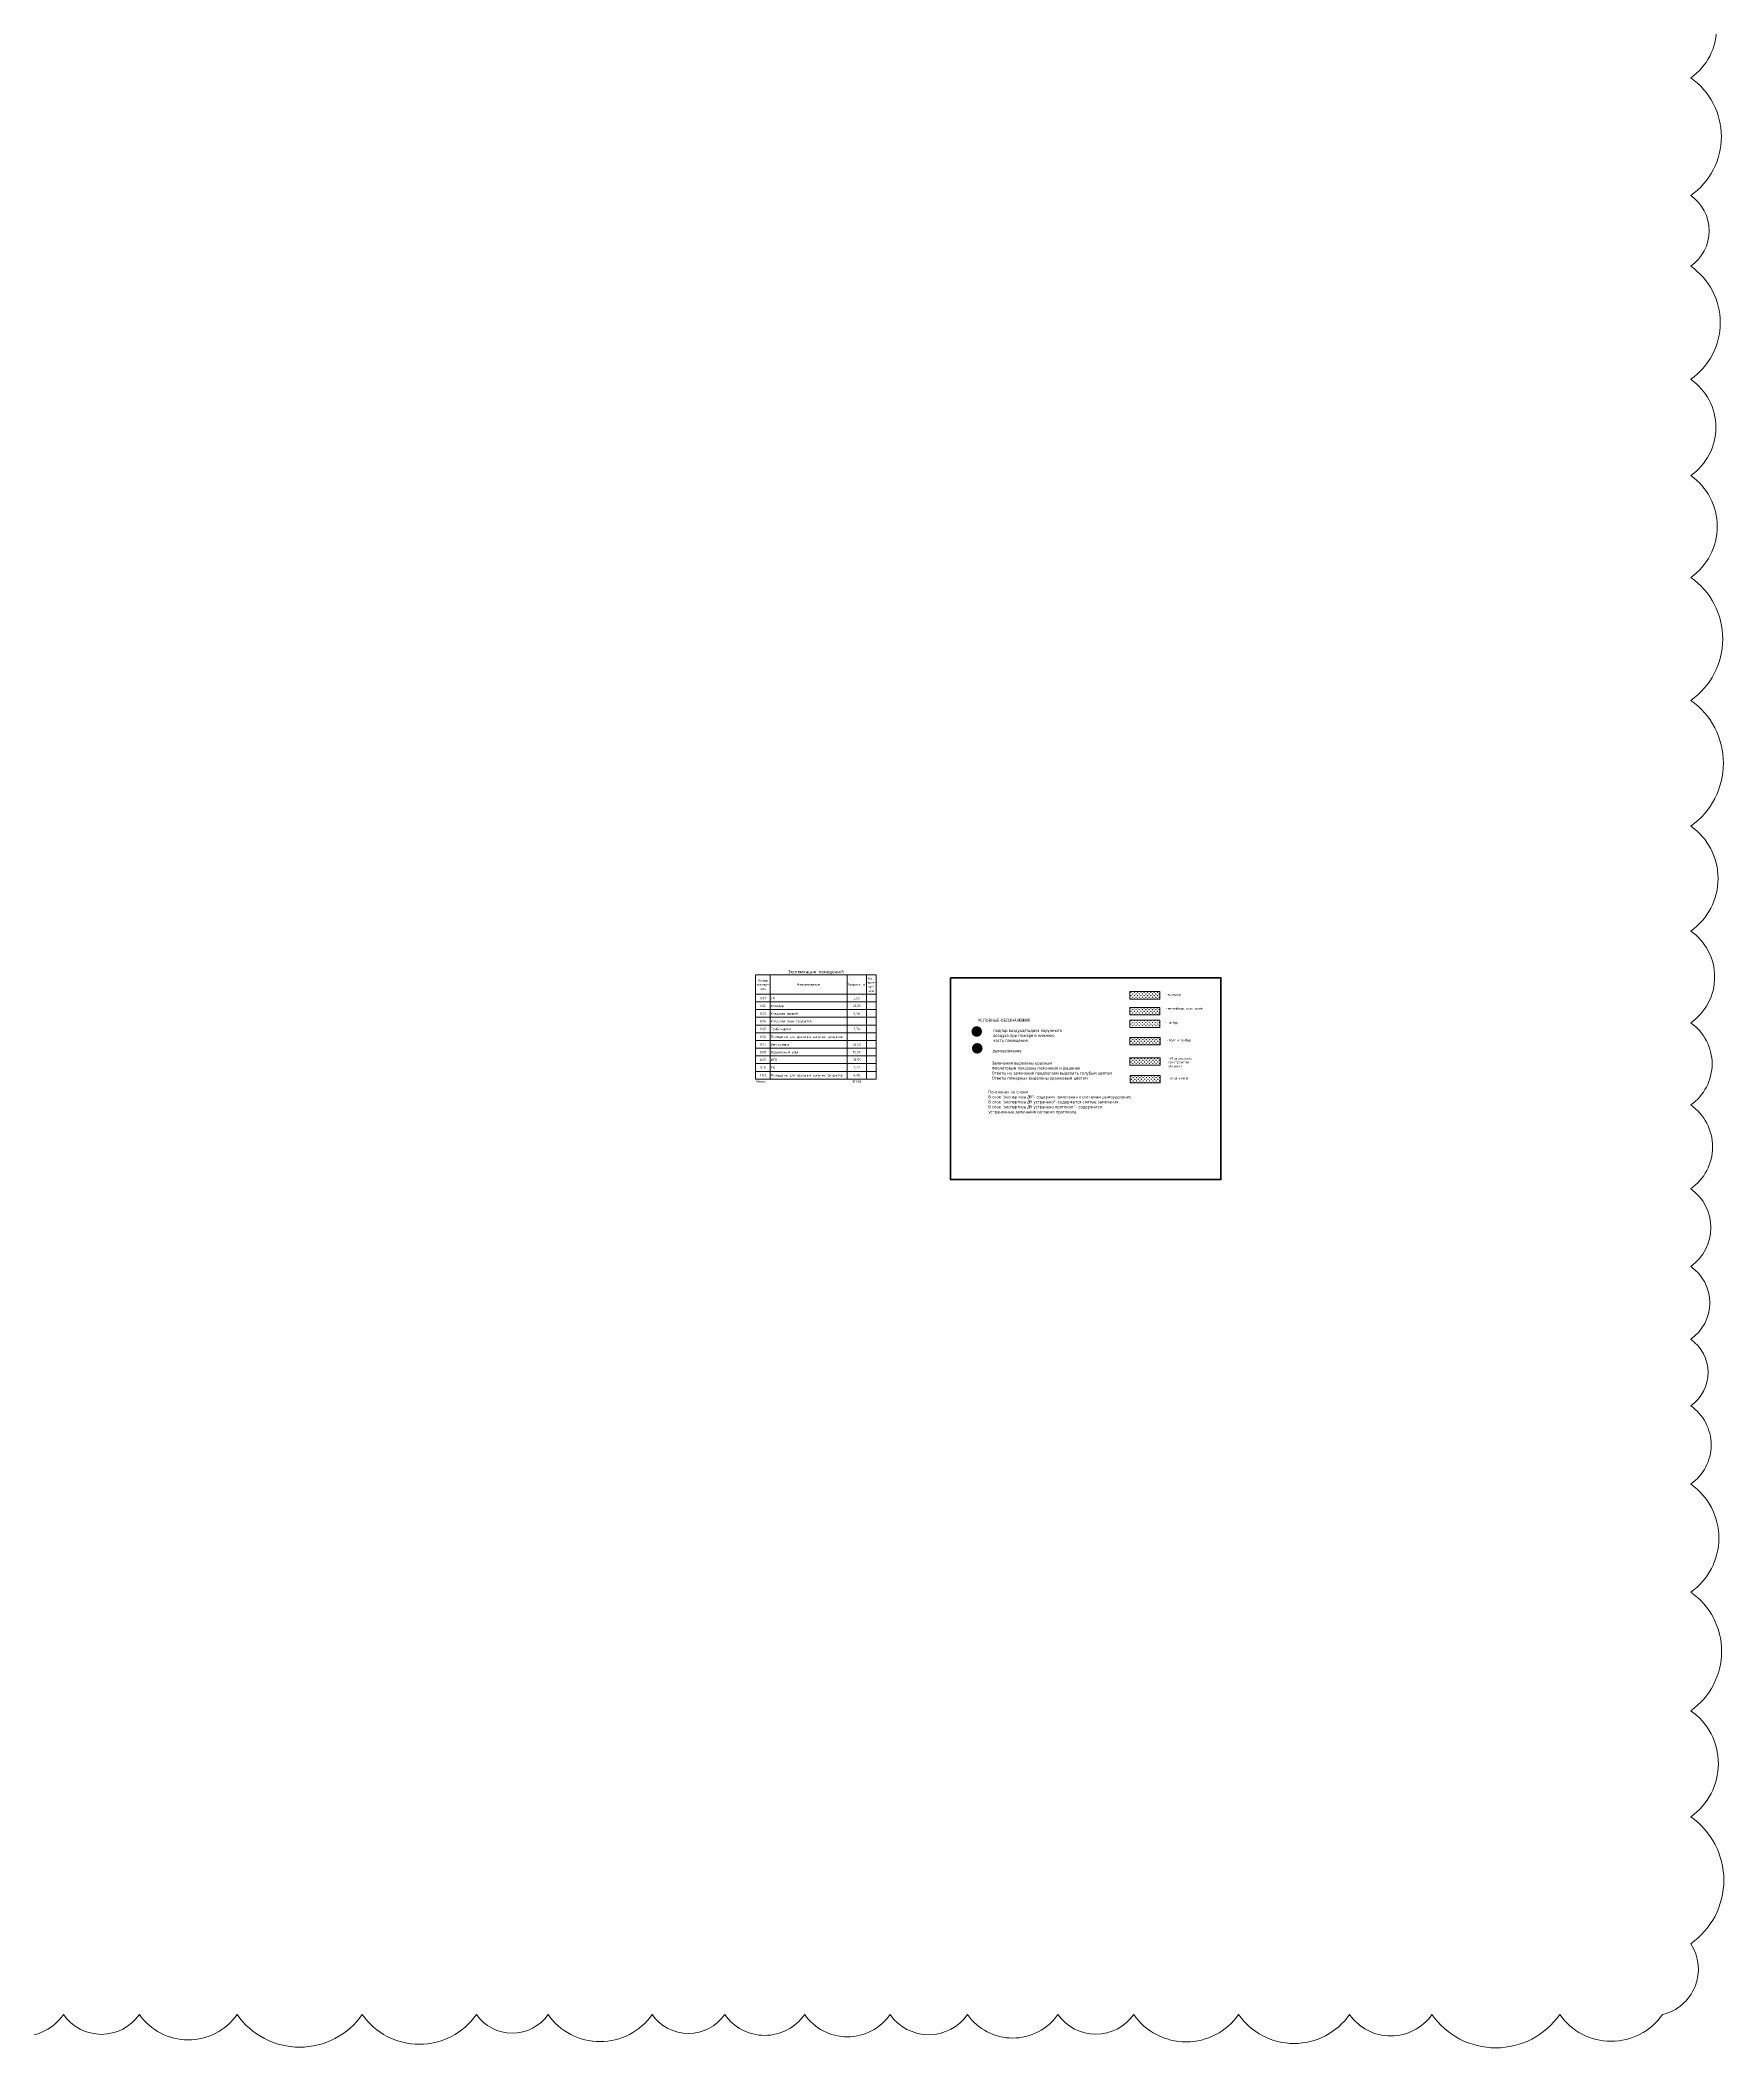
# Model space of a CAD drawing. Header units: millimetres. Extents: x -584918 to 2941280, y 3000189 to 4229862.
# Drawn here: x -392635 to -217855, y 3405070 to 3613516 of the extents above; entities that cross this region are included whole.
import ezdxf

# ---------------------------------------------------------------- set-up
doc = ezdxf.new("R2010")
doc.units = ezdxf.units.MM
for name, color, linetype, lineweight in [('Графика', 7, 'Continuous', 0), ('Линии', 7, 'Continuous', 0), ('экспертиза ДУ', 1, 'Continuous', 0), ('экспертиза условные обозначения', 1, 'Continuous', 0)]:
    doc.layers.add(name, color=color, linetype=linetype, lineweight=lineweight)
doc.styles.add('GOST Common_10', font='', dxfattribs={"width": 0.9, "height": 3.5})
doc.styles.add('GOST Common_7', font='', dxfattribs={"width": 0.9, "height": 2.5})
doc.styles.get("Standard").update_dxf_attribs({"font": 'arial.ttf'})
doc.styles.add('ЭКСПЕРТИЗА', font='tahoma.ttf')
doc.styles.get('GOST Common_10').set_extended_font_data('GOST Common')
doc.styles.get('GOST Common_7').set_extended_font_data('GOST Common')

msp = doc.modelspace()

# ---------------------------------------------------------------- hatches: boundary and pattern name
at = {"layer": 'экспертиза ДУ', "lineweight": 0}
h = msp.add_hatch(color=5, dxfattribs=at)
edge = h.paths.add_edge_path()
edge.add_arc((-295407.896, 3510588.153), 550.23, 0, 360)
h = msp.add_hatch(color=30, dxfattribs=at)
edge = h.paths.add_edge_path()
edge.add_arc((-295356.848, 3508841.436), 550.23, 0, 360)
at = {"layer": 'экспертиза условные обозначения', "lineweight": 0}
h = msp.add_hatch(dxfattribs=at)
h.set_pattern_fill('GRASS', color=3, scale=9.6, style=0)
h.set_pattern_definition([(90, (-160597.3, 3537240.16), (-172.42092, 172.42092), [45.72, -299.12184]), (45, (-160597.3, 3537240.16), (-172.4209, 172.4209), [45.72, -198.12]), (135, (-160597.3, 3537240.16), (-172.4209, -172.4209), [45.72, -198.12])])
h.paths.add_polyline_path([(-279522.346, 3514729.148), (-276391.013, 3514729.148), (-276391.013, 3513963.093), (-279522.346, 3513963.093)])
h = msp.add_hatch(dxfattribs=at)
h.set_pattern_fill('GRASS', color=6, scale=9.6, style=0)
h.set_pattern_definition([(90, (-160597.3, 3535610.4), (-172.42092, 172.42092), [45.72, -299.12184]), (45, (-160597.3, 3535610.4), (-172.4209, 172.4209), [45.72, -198.12]), (135, (-160597.3, 3535610.4), (-172.4209, -172.4209), [45.72, -198.12])])
h.paths.add_polyline_path([(-279522.346, 3513099.381), (-276391.013, 3513099.381), (-276391.013, 3512333.326), (-279522.346, 3512333.326)])
h = msp.add_hatch(dxfattribs=at)
h.set_pattern_fill('GRASS', color=4, scale=9.6, style=0)
h.set_pattern_definition([(90, (-160597.3, 3534269.2), (-172.42092, 172.42092), [45.72, -299.12184]), (45, (-160597.3, 3534269.2), (-172.4209, 172.4209), [45.72, -198.12]), (135, (-160597.3, 3534269.2), (-172.4209, -172.4209), [45.72, -198.12])])
h.paths.add_polyline_path([(-279522.346, 3511758.188), (-276391.013, 3511758.188), (-276391.013, 3510992.133), (-279522.346, 3510992.133)])
at = {"layer": 'экспертиза условные обозначения', "lineweight": 0, "true_color": 0x636466}
h = msp.add_hatch(dxfattribs=at)
h.set_pattern_fill('GRASS', color=251, scale=9.6, style=0)
h.set_pattern_definition([(90, (-160577.13, 3532494.72), (-172.42092, 172.42092), [45.72, -299.12184]), (45, (-160577.13, 3532494.72), (-172.4209, 172.4209), [45.72, -198.12]), (135, (-160577.13, 3532494.72), (-172.4209, -172.4209), [45.72, -198.12])])
h.paths.add_polyline_path([(-279502.174, 3509983.701), (-276370.84, 3509983.701), (-276370.84, 3509217.646), (-279502.174, 3509217.646)])
at = {"layer": 'экспертиза условные обозначения', "lineweight": 0}
h = msp.add_hatch(dxfattribs=at)
h.set_pattern_fill('GRASS', color=2, scale=9.6, style=0)
h.set_pattern_definition([(90, (-160577.13, 3530355.46), (-172.42092, 172.42092), [45.72, -299.12184]), (45, (-160577.13, 3530355.46), (-172.4209, 172.4209), [45.72, -198.12]), (135, (-160577.13, 3530355.46), (-172.4209, -172.4209), [45.72, -198.12])])
h.paths.add_polyline_path([(-279502.174, 3507844.447), (-276370.84, 3507844.447), (-276370.84, 3507078.393), (-279502.174, 3507078.393)])
h = msp.add_hatch(dxfattribs=at)
h.set_pattern_fill('GRASS', color=5, scale=9.6, style=0)
h.set_pattern_definition([(90, (-160558.83, 3528550.21), (-172.42092, 172.42092), [45.72, -299.12184]), (45, (-160558.83, 3528550.2), (-172.4209, 172.4209), [45.72, -198.12]), (135, (-160558.83, 3528550.2), (-172.4209, -172.4209), [45.72, -198.12])])
h.paths.add_polyline_path([(-279483.869, 3506039.196), (-276352.535, 3506039.196), (-276352.535, 3505273.141), (-279483.869, 3505273.141)])

# ---------------------------------------------------------------- linework, layer by layer
at = {"layer": 'Линии'}
for p, q in [((-318366.191, 3516477.23), (-318366.191, 3514472.628)), ((-318366.191, 3516477.23), (-305865.787, 3516477.23)), ((-316866.191, 3514472.628), (-318366.191, 3514472.628)), ((-318366.191, 3514472.628), (-318366.191, 3513670.788)), ((-316866.191, 3516477.23), (-316866.191, 3514472.628)), ((-308866.191, 3514472.628), (-316866.191, 3514472.628)), ((-316866.191, 3514472.628), (-316866.191, 3513670.788)), ((-308866.191, 3516477.23), (-308866.191, 3514472.628)), ((-306866.191, 3514472.628), (-308866.191, 3514472.628)), ((-308866.191, 3514472.628), (-308866.191, 3513670.788)), ((-306866.191, 3516477.23), (-306866.191, 3514472.628)), ((-305866.191, 3514472.628), (-306866.191, 3514472.628)), ((-306866.191, 3514472.628), (-306866.191, 3513670.788)), ((-305866.191, 3516477.23), (-305866.191, 3514472.628)), ((-305866.191, 3514472.628), (-305866.191, 3513670.788)), ((-316866.191, 3513670.788), (-318366.191, 3513670.788)), ((-318366.191, 3513670.788), (-318366.191, 3512868.947)), ((-316866.191, 3512868.947), (-318366.191, 3512868.947)), ((-318366.191, 3512868.947), (-318366.191, 3512067.106)), ((-308866.191, 3513670.788), (-316866.191, 3513670.788)), ((-316866.191, 3513670.788), (-316866.191, 3512868.947)), ((-308866.191, 3512868.947), (-316866.191, 3512868.947)), ((-316866.191, 3512868.947), (-316866.191, 3512067.106)), ((-306866.191, 3513670.788), (-308866.191, 3513670.788)), ((-308866.191, 3513670.788), (-308866.191, 3512868.947)), ((-306866.191, 3512868.947), (-308866.191, 3512868.947)), ((-308866.191, 3512868.947), (-308866.191, 3512067.106)), ((-305866.191, 3513670.788), (-306866.191, 3513670.788)), ((-306866.191, 3513670.788), (-306866.191, 3512868.947)), ((-305866.191, 3512868.947), (-306866.191, 3512868.947)), ((-306866.191, 3512868.947), (-306866.191, 3512067.106)), ((-305866.191, 3513670.788), (-305866.191, 3512868.947)), ((-305866.191, 3512868.947), (-305866.191, 3512067.106)), ((-316866.191, 3512067.106), (-318366.191, 3512067.106)), ((-318366.191, 3512067.106), (-318366.191, 3511265.266)), ((-316866.191, 3511265.266), (-318366.191, 3511265.266)), ((-318366.191, 3511265.266), (-318366.191, 3510463.425)), ((-316866.191, 3510463.425), (-318366.191, 3510463.425)), ((-318366.191, 3510463.425), (-318366.191, 3509661.584)), ((-308866.191, 3512067.106), (-316866.191, 3512067.106)), ((-316866.191, 3512067.106), (-316866.191, 3511265.266)), ((-308866.191, 3511265.266), (-316866.191, 3511265.266)), ((-316866.191, 3511265.266), (-316866.191, 3510463.425)), ((-308866.191, 3510463.425), (-316866.191, 3510463.425)), ((-316866.191, 3510463.425), (-316866.191, 3509661.584)), ((-306866.191, 3512067.106), (-308866.191, 3512067.106)), ((-308866.191, 3512067.106), (-308866.191, 3511265.266)), ((-306866.191, 3511265.266), (-308866.191, 3511265.266)), ((-308866.191, 3511265.266), (-308866.191, 3510463.425)), ((-306866.191, 3510463.425), (-308866.191, 3510463.425)), ((-308866.191, 3510463.425), (-308866.191, 3509661.584)), ((-305866.191, 3512067.106), (-306866.191, 3512067.106)), ((-306866.191, 3512067.106), (-306866.191, 3511265.266)), ((-305866.191, 3511265.266), (-306866.191, 3511265.266)), ((-306866.191, 3511265.266), (-306866.191, 3510463.425)), ((-305866.191, 3510463.425), (-306866.191, 3510463.425)), ((-306866.191, 3510463.425), (-306866.191, 3509661.584)), ((-305866.191, 3512067.106), (-305866.191, 3511265.266)), ((-305866.191, 3511265.266), (-305866.191, 3510463.425)), ((-305866.191, 3510463.425), (-305866.191, 3509661.584)), ((-316866.191, 3509661.584), (-318366.191, 3509661.584)), ((-318366.191, 3509661.584), (-318366.191, 3508859.743)), ((-316866.191, 3508859.743), (-318366.191, 3508859.743)), ((-318366.191, 3508859.743), (-318366.191, 3508057.903)), ((-308866.191, 3509661.584), (-316866.191, 3509661.584)), ((-316866.191, 3509661.584), (-316866.191, 3508859.743)), ((-308866.191, 3508859.743), (-316866.191, 3508859.743)), ((-316866.191, 3508859.743), (-316866.191, 3508057.903)), ((-306866.191, 3509661.584), (-308866.191, 3509661.584)), ((-308866.191, 3509661.584), (-308866.191, 3508859.743)), ((-306866.191, 3508859.743), (-308866.191, 3508859.743)), ((-308866.191, 3508859.743), (-308866.191, 3508057.903)), ((-305866.191, 3509661.584), (-306866.191, 3509661.584)), ((-306866.191, 3509661.584), (-306866.191, 3508859.743)), ((-305866.191, 3508859.743), (-306866.191, 3508859.743)), ((-306866.191, 3508859.743), (-306866.191, 3508057.903)), ((-305866.191, 3509661.584), (-305866.191, 3508859.743)), ((-305866.191, 3508859.743), (-305866.191, 3508057.903)), ((-316866.191, 3508057.903), (-318366.191, 3508057.903)), ((-318366.191, 3508057.903), (-318366.191, 3507256.062)), ((-316866.191, 3507256.062), (-318366.191, 3507256.062)), ((-318366.191, 3507256.062), (-318366.191, 3506454.221)), ((-316866.191, 3506454.221), (-318366.191, 3506454.221)), ((-318366.191, 3506454.221), (-318366.191, 3505652.381)), ((-308866.191, 3508057.903), (-316866.191, 3508057.903)), ((-316866.191, 3508057.903), (-316866.191, 3507256.062)), ((-308866.191, 3507256.062), (-316866.191, 3507256.062)), ((-316866.191, 3507256.062), (-316866.191, 3506454.221)), ((-308866.191, 3506454.221), (-316866.191, 3506454.221)), ((-316866.191, 3506454.221), (-316866.191, 3505652.381)), ((-306866.191, 3508057.903), (-308866.191, 3508057.903)), ((-308866.191, 3508057.903), (-308866.191, 3507256.062)), ((-306866.191, 3507256.062), (-308866.191, 3507256.062)), ((-308866.191, 3507256.062), (-308866.191, 3506454.221)), ((-306866.191, 3506454.221), (-308866.191, 3506454.221)), ((-308866.191, 3506454.221), (-308866.191, 3505652.381)), ((-305866.191, 3508057.903), (-306866.191, 3508057.903)), ((-306866.191, 3508057.903), (-306866.191, 3507256.062)), ((-305866.191, 3507256.062), (-306866.191, 3507256.062)), ((-306866.191, 3507256.062), (-306866.191, 3506454.221)), ((-305866.191, 3506454.221), (-306866.191, 3506454.221)), ((-306866.191, 3506454.221), (-306866.191, 3505652.381)), ((-305866.191, 3508057.903), (-305866.191, 3507256.062)), ((-305866.191, 3507256.062), (-305866.191, 3506454.221)), ((-305866.191, 3506454.221), (-305866.191, 3505652.381)), ((-316866.191, 3505652.381), (-318366.191, 3505652.381)), ((-308866.191, 3505652.381), (-316866.191, 3505652.381)), ((-306866.191, 3505652.381), (-308866.191, 3505652.381)), ((-305866.191, 3505652.381), (-306866.191, 3505652.381)), ((-305865.787, 3505652.381), (-305866.191, 3505652.381))]:
    msp.add_line(p, q, dxfattribs=at)
at = {"layer": 'экспертиза ДУ', "color": 2}
msp.add_lwpolyline([(-398914.102, 3408524.711, 0.52056705), (-390215.106, 3408524.711, 0.52056705), (-382327.496, 3408524.711, 0.52056705), (-372199.42, 3408524.711, 0.52056705), (-359192.024, 3408524.711, 0.52056705), (-347350.232, 3408524.711, 0.52056705), (-339912.668, 3408524.711, 0.52056705), (-329105.657, 3408524.711, 0.52056705), (-321577.148, 3408524.711, 0.52056705), (-313272.654, 3408524.711, 0.52056705), (-304404.993, 3408524.711, 0.52056705), (-296371.504, 3408524.711, 0.52056705), (-286986.248, 3408524.711, 0.52056705), (-279119.187, 3408524.711, 0.52056705), (-268230.59, 3408524.711, 0.52056705), (-256705.783, 3408524.711, 0.52056705), (-248161.211, 3408524.711, 0.52056705), (-234886.473, 3408524.711, 0.52056705), (-224227.578, 3408524.711, 0.52056705), (-221291.091, 3415878.047, 0.52056705), (-221291.091, 3429068.553, 0.52056705), (-221291.091, 3440074.952, 0.52056705), (-221291.091, 3452386.322, 0.52056705), (-221291.091, 3463604.316, 0.52056705), (-221291.091, 3471730.988, 0.52056705), (-221291.091, 3478633.258, 0.52056705), (-221291.091, 3486208.155, 0.52056705), (-221291.091, 3494252.834, 0.52056705), (-221291.091, 3502965.665, 0.52056705), (-221291.091, 3511485.213, 0.52056705), (-221291.091, 3521021.026, 0.52056705), (-221291.091, 3531924.272, 0.52056705), (-221291.091, 3544967.069, 0.52056705), (-221291.091, 3557731.945, 0.52056705), (-221291.091, 3568309.253, 0.52056705), (-221291.091, 3578312.203, 0.52056705), (-221291.091, 3590052.877, 0.52056705), (-221291.091, 3597391.765, 0.52056705), (-221291.091, 3609600.186, 0.52056705), (-221291.091, 3619912.39, 0.52056705)], format="xyb", dxfattribs=at)
at = {"layer": 'экспертиза условные обозначения', "lineweight": 50, "ltscale": 10000}
msp.add_lwpolyline([(-298140.949, 3516163.663), (-270066.496, 3516163.663), (-270066.496, 3495219.884), (-298140.949, 3495219.884)], close=True, dxfattribs=at)
msp.add_lwpolyline([(-298140.949, 3516163.663), (-270066.496, 3516163.663), (-270066.496, 3495219.884), (-298140.949, 3495219.884)], close=True, dxfattribs=at)
at = {"layer": 'экспертиза условные обозначения', "color": 3, "lineweight": 0}
msp.add_lwpolyline([(-279522.346, 3514729.148), (-276391.013, 3514729.148), (-276391.013, 3513963.093), (-279522.346, 3513963.093)], close=True, dxfattribs=at)
at = {"layer": 'экспертиза условные обозначения', "color": 6, "lineweight": 0}
msp.add_lwpolyline([(-279522.346, 3513099.381), (-276391.013, 3513099.381), (-276391.013, 3512333.326), (-279522.346, 3512333.326)], close=True, dxfattribs=at)
at = {"layer": 'экспертиза условные обозначения', "color": 4, "lineweight": 0}
msp.add_lwpolyline([(-279522.346, 3511758.188), (-276391.013, 3511758.188), (-276391.013, 3510992.133), (-279522.346, 3510992.133)], close=True, dxfattribs=at)
at = {"layer": 'экспертиза условные обозначения', "color": 251, "lineweight": 0, "true_color": 0x636466}
msp.add_lwpolyline([(-279502.174, 3509983.701), (-276370.84, 3509983.701), (-276370.84, 3509217.646), (-279502.174, 3509217.646)], close=True, dxfattribs=at)
at = {"layer": 'экспертиза условные обозначения', "color": 2, "lineweight": 0}
msp.add_lwpolyline([(-279502.174, 3507844.447), (-276370.84, 3507844.447), (-276370.84, 3507078.393), (-279502.174, 3507078.393)], close=True, dxfattribs=at)
at = {"layer": 'экспертиза условные обозначения', "color": 5, "lineweight": 0}
msp.add_lwpolyline([(-279483.869, 3506039.196), (-276352.535, 3506039.196), (-276352.535, 3505273.141), (-279483.869, 3505273.141)], close=True, dxfattribs=at)

# ---------------------------------------------------------------- texts
at = {"layer": 'Графика', "line_spacing_factor": 1.022761}
for s, insert, char_height, width, attachment_point, style in [('Экспликация помещений', (-312115.989, 3516987.12), 350, 5600.43603, 2, 'GOST Common_10'), ('Номер\\Pпомеще-\\Pния', (-317616.191, 3516014.711), 250, 1418.02524, 2, 'GOST Common_7'), ('Наименование', (-312866.191, 3515588.561), 250, 2353.31849, 2, 'GOST Common_7'), ('Площадь, м\\fGOST Common|b0|i0|c238|p34|;\\W.9;²', (-307866.191, 3515588.561), 250, 2009.37194, 2, 'GOST Common_7'), ('Кат.\\Pпоме-\\Pще-\\Pния', (-306366.191, 3516227.787), 250, 962.44692, 2, 'GOST Common_7'), ('0.03', (-317616.191, 3512581.658), 250, 642.63697, 2, 'GOST Common_7'), ('0.02', (-317616.191, 3513383.499), 250, 642.63697, 2, 'GOST Common_7'), ('0.01', (-317616.191, 3514185.34), 250, 591.3467, 2, 'GOST Common_7'), ('ЛК', (-316791.191, 3514185.34), 250, 428.42465, 1, 'GOST Common_7'), ('Коридор', (-316791.191, 3513383.499), 250, 1336.56422, 1, 'GOST Common_7'), ('Кладовая овощей', (-316791.191, 3512581.658), 250, 2875.27246, 1, 'GOST Common_7'), ('52,80', (-307866.191, 3513383.499), 250, 841.76392, 2, 'GOST Common_7'), ('3,65', (-307866.191, 3514185.34), 250, 654.70527, 2, 'GOST Common_7'), ('6,96', (-307866.191, 3512581.658), 250, 654.70527, 2, 'GOST Common_7'), ('0.04', (-317616.191, 3511779.818), 250, 669.79065, 2, 'GOST Common_7'), ('0.05', (-317616.191, 3510977.977), 250, 642.63697, 2, 'GOST Common_7'), ('Тамбур-шлюз', (-316791.191, 3510977.977), 250, 2223.58426, 1, 'GOST Common_7'), ('Кладовая сухих продуктов', (-316791.191, 3511779.818), 250, 4413.9807, 1, 'GOST Common_7'), ('3,74', (-307866.191, 3510977.977), 250, 681.85895, 2, 'GOST Common_7'), ('0.08', (-317616.191, 3508572.455), 250, 642.63697, 2, 'GOST Common_7'), ('0.06', (-317616.191, 3510176.136), 250, 642.63697, 2, 'GOST Common_7'), ('0.07', (-317616.191, 3509374.296), 250, 642.63697, 2, 'GOST Common_7'), ('Венткамера', (-316791.191, 3509374.296), 250, 2033.50854, 1, 'GOST Common_7'), ('Водомерный узел', (-316791.191, 3508572.455), 250, 2781.74313, 1, 'GOST Common_7'), ('Помещение для хранения сыпучих продуктов', (-316791.191, 3510176.136), 250, 7328.47513, 1, 'GOST Common_7'), ('33,59', (-307866.191, 3509374.296), 250, 841.76392, 2, 'GOST Common_7'), ('15,57', (-307866.191, 3508572.455), 250, 790.47365, 2, 'GOST Common_7'), ('1.131', (-317616.191, 3506166.933), 250, 675.8248, 2, 'GOST Common_7'), ('0.09', (-317616.191, 3507770.614), 250, 642.63697, 2, 'GOST Common_7'), ('0.10', (-317616.191, 3506968.774), 250, 591.3467, 2, 'GOST Common_7'), ('ЛК', (-316791.191, 3506968.774), 250, 428.42465, 1, 'GOST Common_7'), ('ИТП', (-316791.191, 3507770.614), 250, 642.63697, 1, 'GOST Common_7'), ('Помещение для хранения сыпучих продуктов', (-316791.191, 3506166.933), 250, 7328.47513, 1, 'GOST Common_7'), ('33,55', (-307866.191, 3507770.614), 250, 841.76392, 2, 'GOST Common_7'), ('4,85', (-307866.191, 3506166.933), 250, 681.85895, 2, 'GOST Common_7'), ('7,27', (-307866.191, 3506968.774), 250, 654.70527, 2, 'GOST Common_7'), ('Итого:', (-318291.191, 3505515.437), 250, 1098.21529, 1, 'GOST Common_7'), ('161,98', (-307866.191, 3505515.437), 250, 926.24202, 2, 'GOST Common_7')]:
    msp.add_mtext(s, dxfattribs=dict(at, insert=insert, char_height=char_height, width=width, attachment_point=attachment_point, style=style))
at = {"layer": 'экспертиза условные обозначения', "color": 1, "ltscale": 100, "char_height": 240, "attachment_point": 1}
for s, insert, width in [('{\\fTahoma|b0|i0|c204|p32;- коридор}', (-275776.355, 3514560.362), 3130.93009), ('{\\fTahoma|b0|i0|c204|p34;- вестибюль, холл, фойе}', (-275767.477, 3513087.19), 5210.56064), ('{\\fTahoma|b0|i0|c204|p32;- тамбур}', (-275844.611, 3511648.183), 3130.93009), ('{\\fTahoma|b0|i0|c204|p34;- Холл + тамбур}', (-275688.122, 3509805.955), 3130.93009), ('{\\fTahoma|b0|i0|c204|p34;- Многосветное пространство (Атриум)}', (-275502.72, 3507913.771), 3130.93009), ('{\\fTahoma|b0|i0|c204|p34;- Холл + МГН}', (-275553.081, 3505845.447), 3130.93009)]:
    msp.add_mtext(s, dxfattribs=dict(at, insert=insert, width=width))
at = {"layer": 'экспертиза условные обозначения', "ltscale": 100, "insert": (-295278.268, 3511908.623), "char_height": 310.23876, "width": 24479.87797, "attachment_point": 1, "style": 'ЭКСПЕРТИЗА'}
msp.add_mtext('{\\fTahoma|b0|i0|c204|p32;\\W0.9;\\C9;УСЛОВНЫЕ ОБОЗНАЧЕНИЯ}', dxfattribs=at)
at = {"layer": 'экспертиза условные обозначения', "color": 1, "ltscale": 100, "char_height": 310.23876, "attachment_point": 1, "style": 'ЭКСПЕРТИЗА'}
for s, insert, width in [('подпор воздуха/подача наружного воздуха при пожаре в нижнюю часть помещения ', (-293695.952, 3510846.108), 7001.19268), ('дымоудаление  ', (-293783.778, 3508747.238), 6822.88904), ('{\\fTahoma|b0|i0|c204|p32;Замечания выделены красным\\P\\C6;Фиолетовым показаны пояснения и решения\\C2;\\P\\C4;Ответы на замечания предлагаем выделить голубым цветом\\P\\C30;Ответы пожарных выделены оранжевым цветом}', (-293858.323, 3507461.313), 13606.08265), ('{\\C7;Пояснения по слоям\\P}В слое "экспертиза ДУ"- содержит замечания к системам дымоудоления.\\P{\\C3;В слое "экспертиза ДУ устранено"- содержатся снятые замечания.\\PВ слое "экспертиза ДУ устранено протокол "- содержатся устраненные замечания согласно протокола.}', (-294202.491, 3504470.894), 13606.08265)]:
    msp.add_mtext(s, dxfattribs=dict(at, insert=insert, width=width))

doc.saveas('drawing.dxf')
